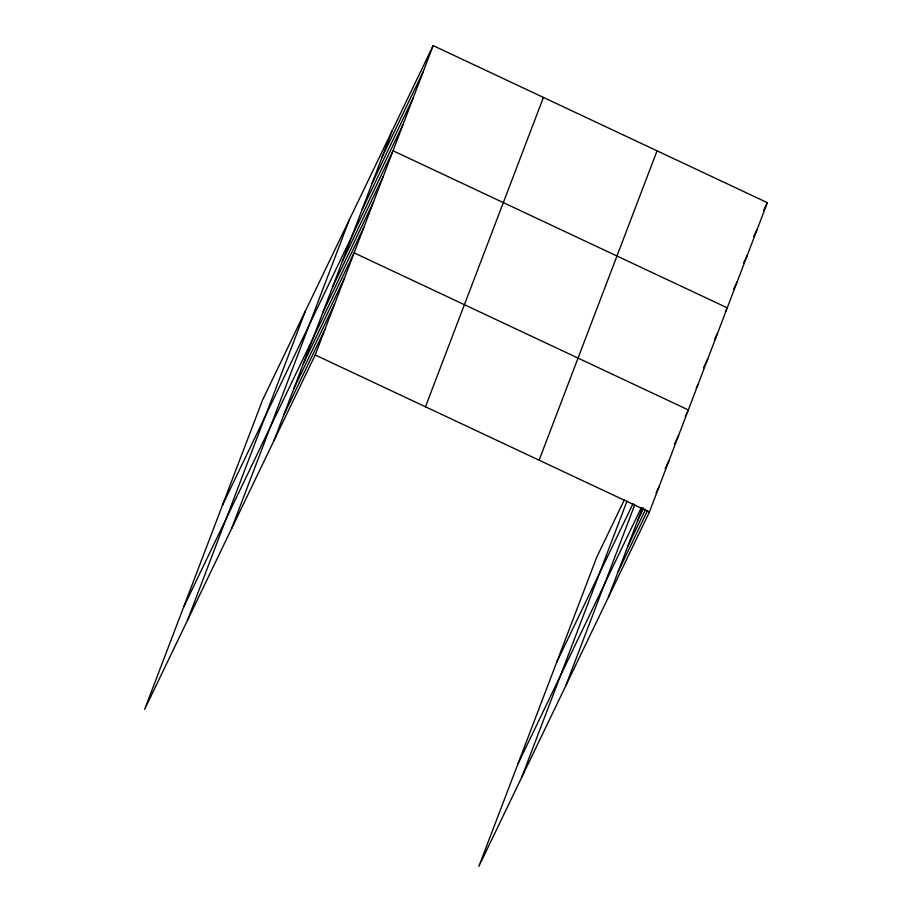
<?xml version="1.0" encoding="UTF-8"?>
<svg xmlns="http://www.w3.org/2000/svg" width="912" height="912" viewBox="0 0 912 912"><rect width="100%" height="100%" fill="white"/><g stroke="black" fill="none" stroke-linecap="round" stroke-linejoin="round"><path stroke-width="1.37" d="M187.405 620.502L305.338 311.14M231.454 528.971L349.387 219.61M274.204 440.131L392.149 130.769M433.143 45.6L262.588 399.98L144.643 709.331L315.199 354.962L433.143 45.6L767.357 202.669L649.412 512.02L478.857 866.4L596.801 557.038L624.287 499.936M425.482 406.786L543.427 97.436M539.117 460.195L657.062 150.833M521.618 777.56L627.023 501.076M565.668 686.029L634.752 504.826M608.418 597.189L642.481 507.87M382.117 157.069L423.111 71.9M372.096 183.369L413.09 98.188M362.075 209.657L403.058 124.488M222.482 505.157L393.038 150.776L727.252 307.846L725.416 311.665M342.319 261.482L383.302 176.301M332.584 286.995L373.578 201.826M322.859 312.52L363.842 227.35M183.563 607.244L354.118 252.863L688.332 409.933L685.277 416.294M303.4 363.569L344.383 278.388M293.664 389.082L334.658 303.913M283.94 414.607L324.923 329.437M763.686 210.296L767.357 202.669M753.654 236.584L757.325 228.958M743.633 262.884L747.304 255.257M733.613 289.172L737.284 281.546M556.708 662.226L633.11 503.47M714.461 339.72L717.527 333.37M703.517 367.787L707.792 358.895M696.232 388.227L698.068 384.408M517.788 764.313L641.239 507.802M637.613 520.627L643.735 507.916M674.321 444.349L678.608 435.457M627.878 546.151L645.628 509.284M665.201 468.608L668.872 460.982M618.154 571.676L647.52 510.652M656.081 492.856L659.148 486.495M315.199 354.962L649.412 512.02"/></g></svg>
